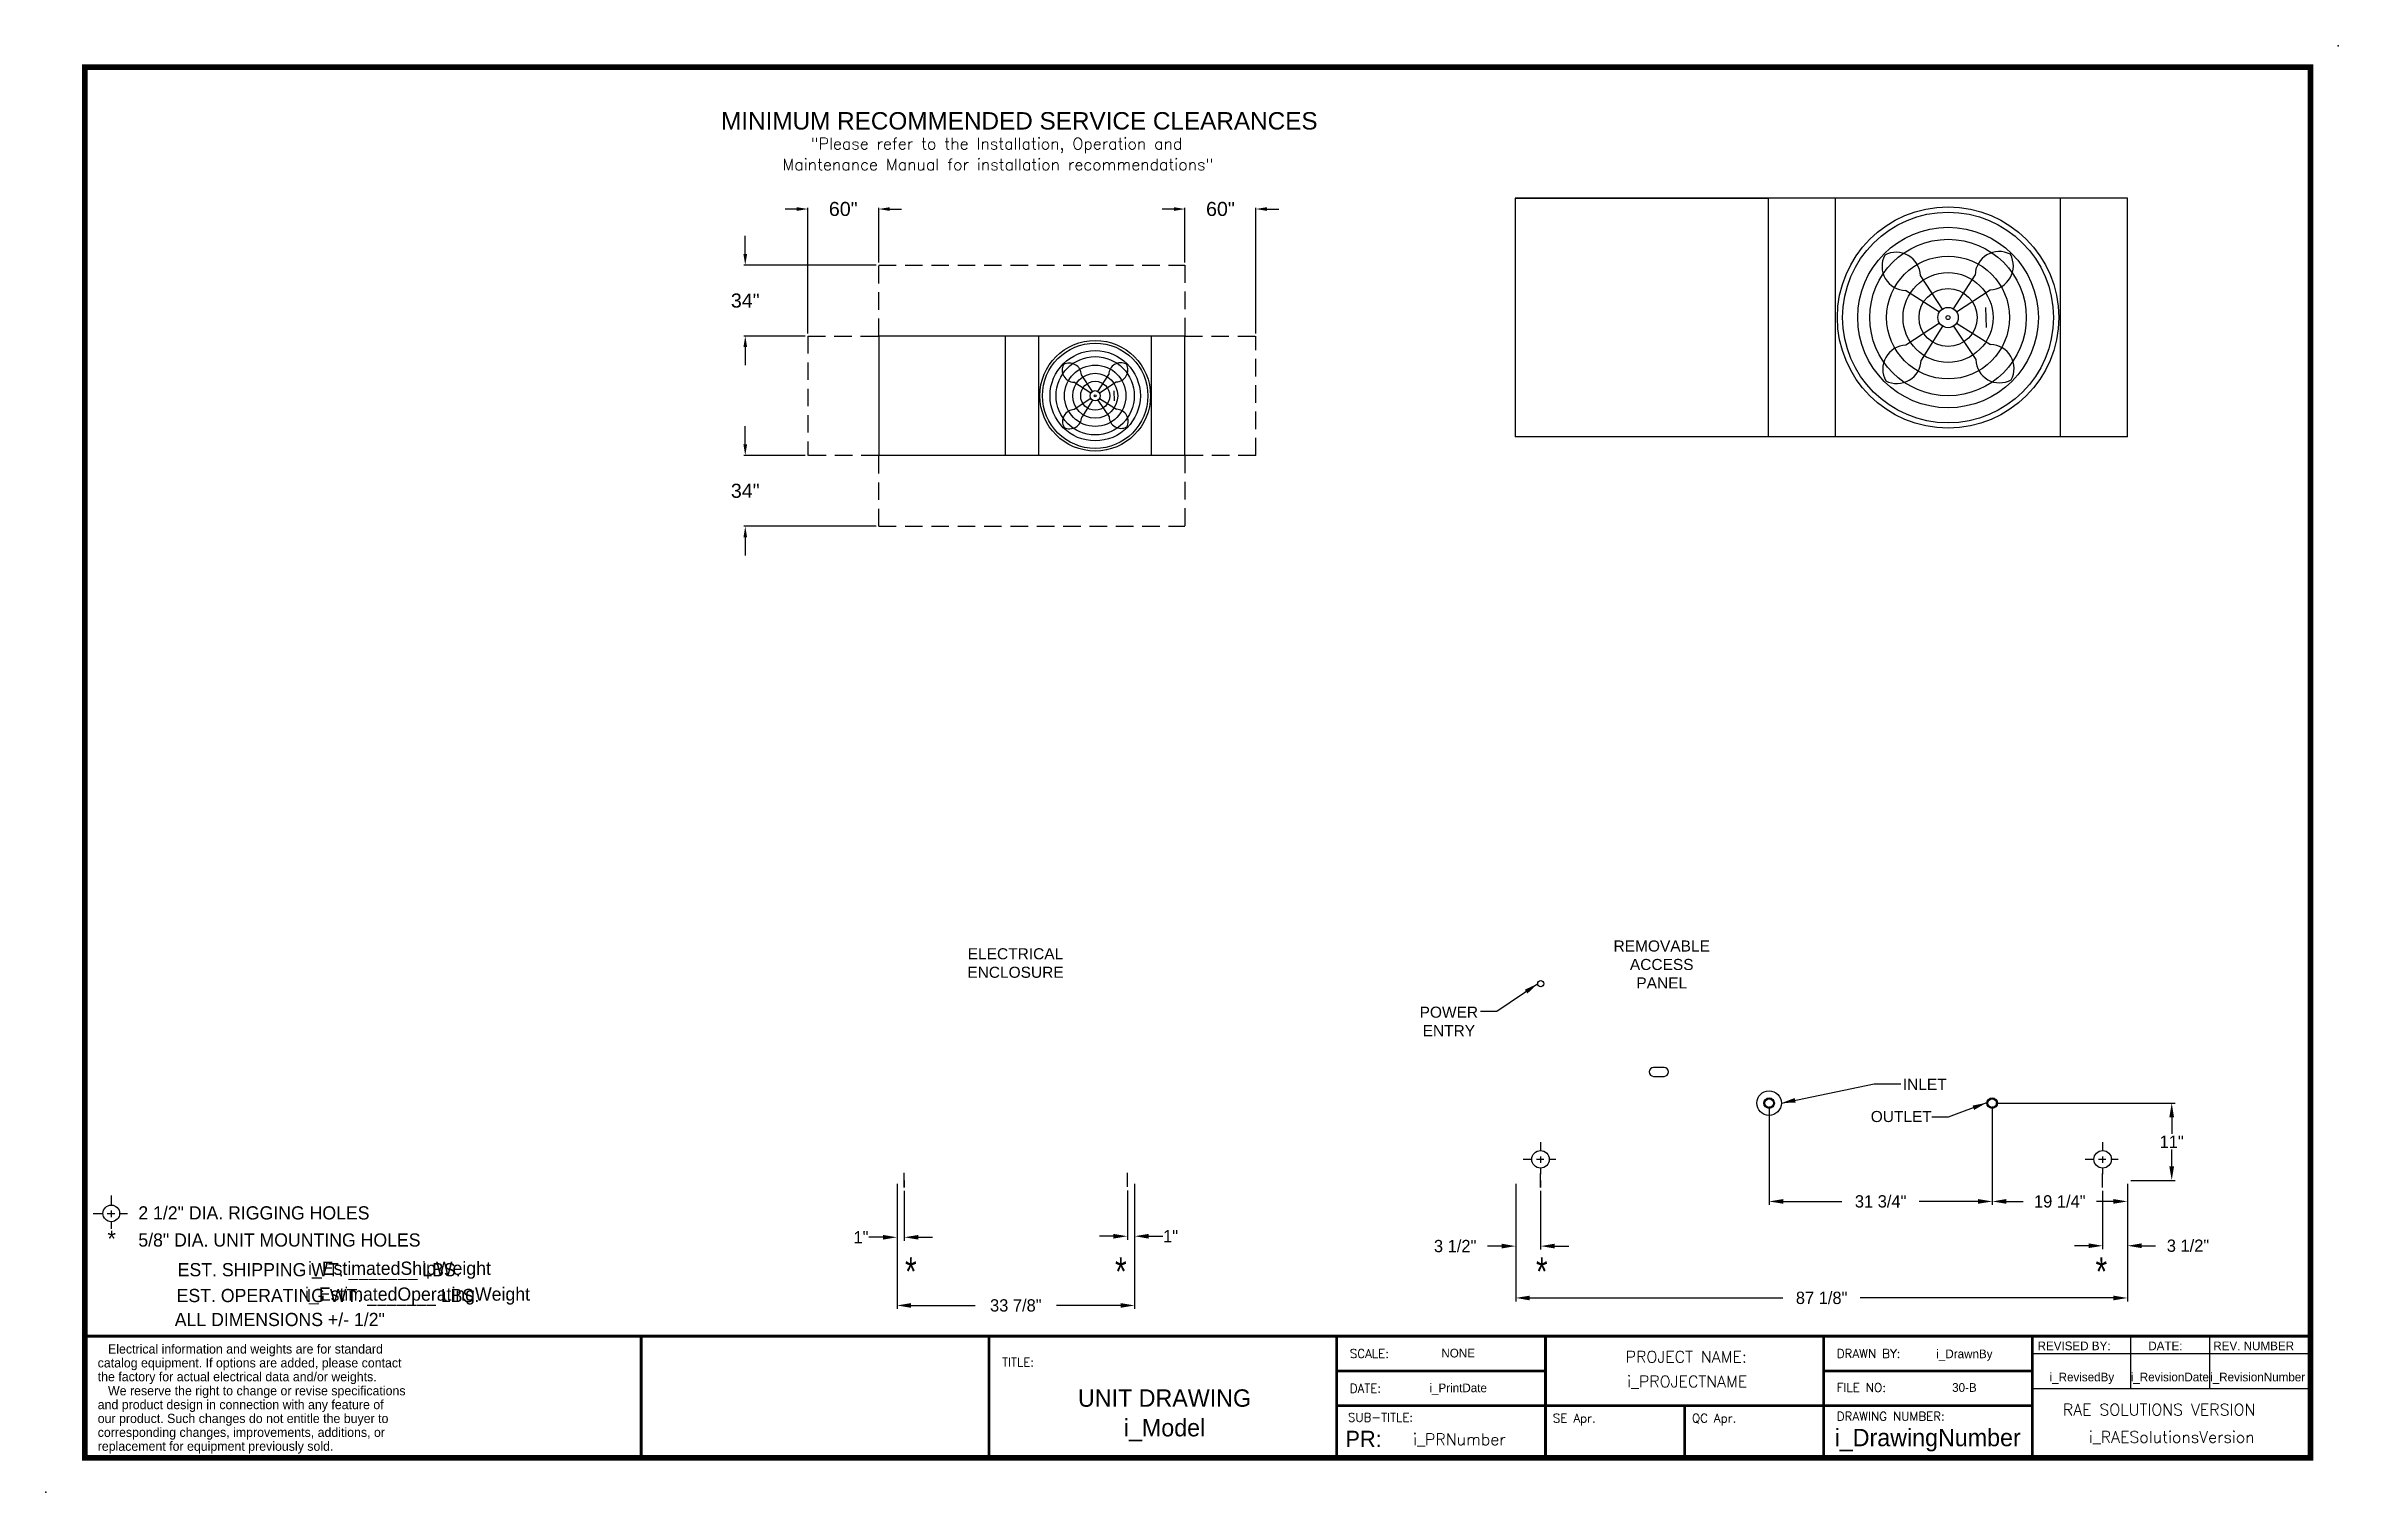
# Model space of a CAD drawing. Extents: x -28 to 298, y -9 to 197.
import ezdxf
from ezdxf.enums import TextEntityAlignment as Align

# ---------------------------------------------------------------- set-up
doc = ezdxf.new("R2010")
doc.units = 0
doc.header["$MEASUREMENT"] = 0
doc.linetypes.add('DASHED', pattern=[0.75, 0.5, -0.25])
doc.layers.get('0').update_dxf_attribs({"color": 1, "linetype": 'CONTINUOUS'})
doc.layers.add('Power Entry H1', color=1, linetype='CONTINUOUS')
doc.styles.add('dimentions', font='ARIAL.TTF')
doc.styles.add('SIMPLEX', font='SIMPLEX')
doc.styles.add('SLDTEXTSTYLE0', font='ARIAL.TTF', dxfattribs={"width": 0.75})
doc.dimstyles.get("Standard").update_dxf_attribs({"dimtxt": 1.75, "dimasz": 2, "dimexe": 0.5, "dimexo": 0.5, "dimgap": 0.25, "dimtad": 0, "dimtih": 1, "dimtoh": 1, "dimdec": 3, "dimzin": 0, "dimdsep": 46, "dimlunit": 5, "dimtxsty": 'STANDARD', "dimcen": 0.09, "dimadec": 0, "dimazin": 0, "dimtfac": 1, "dimtdec": 3, "dimtofl": 0, "dimtmove": 0, "dimatfit": 3, "dimfxl": 1, "dimfrac": 2, "dimtolj": 1, "dimtzin": 0, "dimarcsym": 0})

# ---------------------------------------------------------------- blocks, each defined once
blk = doc.blocks.new('*D16')
at = {"color": 0, "lineweight": -2}
for p, q in [((249.72, 46.51), (275.27, 46.51)), ((274.77, 44.51), (274.77, 42.14)), ((274.77, 37.51), (274.77, 39.89)), ((268.97, 35.51), (275.27, 35.51))]:
    blk.add_line(p, q, dxfattribs=at)
at = {"color": 0}
for points in [[(274.43, 44.51), (275.1, 44.51), (274.77, 46.51)], [(274.43, 37.51), (275.1, 37.51), (274.77, 35.51)]]:
    blk.add_solid(points, dxfattribs=at)
at = {"color": 0, "insert": (274.77, 41.01), "char_height": 1.75, "attachment_point": 5}
blk.add_mtext('\\A1;11"', dxfattribs=at)
blk = doc.blocks.new('*D17')
at = {"color": 0, "lineweight": -2}
for p, q in [((249.22, 46.01), (249.22, 32.01)), ((268.47, 35.01), (268.47, 32.01)), ((251.22, 32.51), (253.63, 32.51)), ((266.47, 32.51), (264.05, 32.51))]:
    blk.add_line(p, q, dxfattribs=at)
at = {"color": 0}
for points in [[(251.22, 32.85), (251.22, 32.18), (249.22, 32.51)], [(266.47, 32.85), (266.47, 32.18), (268.47, 32.51)]]:
    blk.add_solid(points, dxfattribs=at)
at = {"color": 0, "insert": (258.84, 32.51), "char_height": 1.75, "attachment_point": 5}
blk.add_mtext('\\A1;19 1/4"', dxfattribs=at)
blk = doc.blocks.new('*D18')
at = {"color": 0, "lineweight": -2}
for p, q in [((217.47, 46.01), (217.47, 32.01)), ((249.22, 46.01), (249.22, 32.01)), ((219.47, 32.51), (227.84, 32.51)), ((247.22, 32.51), (238.84, 32.51))]:
    blk.add_line(p, q, dxfattribs=at)
at = {"color": 0}
for points in [[(219.47, 32.85), (219.47, 32.18), (217.47, 32.51)], [(247.22, 32.85), (247.22, 32.18), (249.22, 32.51)]]:
    blk.add_solid(points, dxfattribs=at)
at = {"color": 0, "insert": (233.34, 32.51), "char_height": 1.75, "attachment_point": 5}
blk.add_mtext('\\A1;31 3/4"', dxfattribs=at)
blk = doc.blocks.new('*D23')
at = {"color": 0, "lineweight": -2}
for p, q in [((93.35, 35.01), (93.35, 26.91)), ((94.38, 34.01), (94.38, 26.91)), ((91.35, 27.41), (89.35, 27.41)), ((96.38, 27.41), (98.38, 27.41))]:
    blk.add_line(p, q, dxfattribs=at)
at = {"color": 0}
for points in [[(91.35, 27.74), (91.35, 27.08), (93.35, 27.41)], [(96.38, 27.74), (96.38, 27.08), (94.38, 27.41)]]:
    blk.add_solid(points, dxfattribs=at)
at = {"color": 0, "insert": (88.22, 27.41), "char_height": 1.75, "attachment_point": 5}
blk.add_mtext('\\A1;1"', dxfattribs=at)
blk = doc.blocks.new('*D24')
at = {"color": 0, "lineweight": -2}
for p, q in [((126.14, 34.07), (126.14, 27.06)), ((127.16, 35.01), (127.16, 27.06)), ((124.14, 27.56), (122.14, 27.56)), ((129.16, 27.56), (131.16, 27.56))]:
    blk.add_line(p, q, dxfattribs=at)
at = {"color": 0}
for points in [[(124.14, 27.89), (124.14, 27.22), (126.14, 27.56)], [(129.16, 27.89), (129.16, 27.22), (127.16, 27.56)]]:
    blk.add_solid(points, dxfattribs=at)
at = {"color": 0, "insert": (132.28, 27.56), "char_height": 1.75, "attachment_point": 5}
blk.add_mtext('\\A1;1"', dxfattribs=at)
blk = doc.blocks.new('*D25')
at = {"color": 0, "lineweight": -2}
for p, q in [((93.35, 35.01), (93.35, 17.2)), ((127.16, 35.01), (127.16, 17.2)), ((95.35, 17.7), (104.46, 17.7)), ((125.16, 17.7), (116.05, 17.7))]:
    blk.add_line(p, q, dxfattribs=at)
at = {"color": 0}
for points in [[(95.35, 18.04), (95.35, 17.37), (93.35, 17.7)], [(125.16, 18.04), (125.16, 17.37), (127.16, 17.7)]]:
    blk.add_solid(points, dxfattribs=at)
at = {"color": 0, "insert": (110.25, 17.7), "char_height": 1.75, "attachment_point": 5}
blk.add_mtext('\\A1;33 7/8"', dxfattribs=at)
blk = doc.blocks.new('*D26')
at = {"color": 0, "lineweight": -2}
for p, q in [((181.4, 35.01), (181.4, 25.65)), ((184.94, 34.01), (184.94, 25.65)), ((179.4, 26.15), (177.4, 26.15)), ((186.94, 26.15), (188.94, 26.15))]:
    blk.add_line(p, q, dxfattribs=at)
at = {"color": 0}
for points in [[(179.4, 26.49), (179.4, 25.82), (181.4, 26.15)], [(186.94, 26.49), (186.94, 25.82), (184.94, 26.15)]]:
    blk.add_solid(points, dxfattribs=at)
at = {"color": 0, "insert": (172.78, 26.15), "char_height": 1.75, "attachment_point": 5}
blk.add_mtext('\\A1;3 1/2"', dxfattribs=at)
blk = doc.blocks.new('*D27')
at = {"color": 0, "lineweight": -2}
for p, q in [((264.94, 34.01), (264.94, 25.7)), ((268.47, 35.01), (268.47, 25.7)), ((262.94, 26.2), (260.94, 26.2)), ((270.47, 26.2), (272.47, 26.2))]:
    blk.add_line(p, q, dxfattribs=at)
at = {"color": 0}
for points in [[(262.94, 26.54), (262.94, 25.87), (264.94, 26.2)], [(270.47, 26.54), (270.47, 25.87), (268.47, 26.2)]]:
    blk.add_solid(points, dxfattribs=at)
at = {"color": 0, "insert": (277.09, 26.2), "char_height": 1.75, "attachment_point": 5}
blk.add_mtext('\\A1;3 1/2"', dxfattribs=at)
blk = doc.blocks.new('*D28')
at = {"color": 0, "lineweight": -2}
for p, q in [((181.4, 34.51), (181.4, 18.27)), ((268.47, 34.51), (268.47, 18.27)), ((183.4, 18.77), (219.44, 18.77)), ((266.47, 18.77), (230.44, 18.77))]:
    blk.add_line(p, q, dxfattribs=at)
at = {"color": 0}
for points in [[(183.4, 19.1), (183.4, 18.43), (181.4, 18.77)], [(266.47, 19.1), (266.47, 18.43), (268.47, 18.77)]]:
    blk.add_solid(points, dxfattribs=at)
at = {"color": 0, "insert": (224.94, 18.77), "char_height": 1.75, "attachment_point": 5}
blk.add_mtext('\\A1;87 1/8"', dxfattribs=at)

msp = doc.modelspace()

# ---------------------------------------------------------------- linework, layer by layer
at = {"color": 1, "lineweight": 30}
for p, q in [((79.0698, 173.8111), (77.4009, 173.8111)), ((80.6468, 156.1009), (80.6468, 173.9911)), ((90.7354, 166.1894), (90.7354, 173.9911)), ((90.7354, 166.1894), (90.7354, 173.9911)), ((92.3124, 173.8111), (93.9813, 173.8111)), ((132.7521, 173.8111), (131.0833, 173.8111)), ((134.3291, 166.1894), (134.3291, 173.9911)), ((134.3291, 166.1894), (134.3291, 173.9911)), ((144.4177, 156.1009), (144.4177, 173.9911)), ((145.9947, 173.8111), (147.6636, 173.8111)), ((71.7426, 167.3914), (71.7426, 169.9802)), ((90.3604, 165.8144), (71.5626, 165.8144)), ((242.1391, 159.5768), (239.0011, 164.3602)), ((243.7132, 159.5884), (246.7803, 164.4175)), ((241.71, 159.1414), (236.8809, 162.2085)), ((244.1486, 159.1593), (248.9321, 162.2973)), ((241.7216, 157.5672), (236.9382, 154.4293)), ((242.157, 157.1382), (239.0899, 152.309)), ((243.7312, 157.1498), (246.8691, 152.3663)), ((244.1602, 157.5852), (248.9894, 154.5181)), ((80.2718, 155.7259), (71.5626, 155.7259)), ((80.2718, 155.7259), (71.5626, 155.7259)), ((71.7426, 154.1489), (71.7426, 151.5601)), ((121.1499, 147.8326), (119.5809, 150.2243)), ((121.9369, 147.8384), (123.4705, 150.253)), ((120.9354, 147.6149), (118.5208, 149.1485)), ((120.9411, 146.8278), (118.5494, 145.2589)), ((122.1546, 147.6239), (124.5464, 149.1929)), ((122.1604, 146.8368), (124.575, 145.3033)), ((121.1589, 146.6133), (119.6253, 144.1987)), ((121.9459, 146.6191), (123.5149, 144.2274)), ((71.7426, 140.3029), (71.7426, 142.8917)), ((80.2718, 138.7259), (71.5626, 138.7259)), ((80.2718, 138.7259), (71.5626, 138.7259)), ((90.3604, 128.6373), (71.5626, 128.6373)), ((71.7426, 127.0603), (71.7426, 124.4715)), ((202.5211, 51.5731), (201.0211, 51.5731)), ((201.0211, 50.3231), (202.5211, 50.3231))]:
    msp.add_line(p, q, dxfattribs=at)
at = {"color": 1, "lineweight": 30, "ltscale": 5}
for p, q in [((268.4976, 175.3633), (181.3101, 175.3633)), ((181.3101, 175.3633), (181.3101, 141.3633)), ((217.3726, 141.3633), (217.3726, 175.3633)), ((226.9351, 141.3633), (226.9351, 175.3633)), ((258.9351, 141.3633), (258.9351, 175.3633)), ((268.4976, 141.3633), (268.4976, 175.3633)), ((248.2789, 159.8008), (248.3414, 156.9258)), ((90.7354, 155.7259), (90.7354, 138.7259)), ((134.3291, 155.7259), (90.7354, 155.7259)), ((108.7666, 138.7259), (108.7666, 155.7259)), ((113.5479, 138.7259), (113.5479, 155.7259)), ((129.5479, 138.7259), (129.5479, 155.7259)), ((134.3291, 138.7259), (134.3291, 155.7259)), ((124.2198, 147.9446), (124.251, 146.5071)), ((268.4976, 141.3633), (181.3101, 141.3633)), ((134.3291, 138.7259), (90.7354, 138.7259)), ((94.3662, 34.5731), (94.3662, 36.5731)), ((94.3783, 34.5106), (94.3783, 36.5106)), ((126.1405, 34.5731), (126.1405, 36.5731)), ((184.9351, 34.5106), (184.9351, 36.5106)), ((264.9351, 34.5106), (264.9351, 36.5106)), ((94.3783, 35.5106), (94.3783, 34.5106)), ((184.9351, 35.5106), (184.9351, 34.5106))]:
    msp.add_line(p, q, dxfattribs=at)
msp.add_line((181.3101, 175.3633), (217.3726, 175.3633))
at = {"color": 1, "linetype": 'DASHED', "lineweight": 30, "ltscale": 5}
for p, q in [((90.7354, 165.8144), (134.3291, 165.8144)), ((90.7354, 155.7259), (90.7354, 165.8144)), ((134.3291, 165.8144), (134.3291, 155.7259)), ((80.6468, 155.7259), (90.7354, 155.7259)), ((80.6468, 155.7259), (80.6468, 138.7259)), ((134.3291, 155.7259), (144.4177, 155.7259)), ((144.4177, 138.7259), (144.4177, 155.7259)), ((90.7354, 138.7259), (80.6468, 138.7259)), ((90.7354, 128.6373), (90.7354, 138.7259)), ((144.4177, 138.7259), (134.3291, 138.7259)), ((134.3291, 138.7259), (134.3291, 128.6373)), ((90.7354, 128.6373), (134.3291, 128.6373))]:
    msp.add_line(p, q, dxfattribs=at)
at = {"lineweight": 30}
for p, q in [((184.9351, 40.9391), (184.9351, 39.7407)), ((264.9351, 40.9391), (264.9351, 39.7407)), ((182.4521, 38.5106), (183.6675, 38.5106)), ((184.3687, 38.5106), (185.3936, 38.5106)), ((184.9351, 38.8991), (184.9351, 37.9927)), ((184.9351, 37.3453), (184.9351, 36.4002)), ((186.0948, 38.5106), (187.1332, 38.5106)), ((262.4521, 38.5106), (263.6675, 38.5106)), ((264.3687, 38.5106), (265.3936, 38.5106)), ((264.9351, 38.8991), (264.9351, 37.9927)), ((264.9351, 37.3453), (264.9351, 36.4002)), ((266.0948, 38.5106), (267.1332, 38.5106)), ((-18.4858, 33.3372), (-18.4858, 32.0888)), ((-21.0723, 30.8075), (-19.8062, 30.8075)), ((-19.0757, 30.8075), (-18.0082, 30.8075)), ((-18.4858, 31.2121), (-18.4858, 30.268)), ((-18.4858, 29.5936), (-18.4858, 28.6091)), ((-17.2777, 30.8075), (-16.196, 30.8075)), ((56.9322, -4), (56.9322, 13.325)), ((106.4322, -4), (106.4322, 13.325)), ((155.9322, 13.325), (254.9322, 13.325)), ((155.9322, -4), (155.9322, 13.325)), ((185.6322, 13.325), (185.6322, -4)), ((225.2322, 13.325), (225.2322, 3.425)), ((254.9322, 13.325), (254.9322, -4)), ((254.9322, 13.325), (294.5322, 13.325)), ((254.9322, 13.325), (254.9322, 10.85)), ((268.9048, 13.325), (268.9048, 5.9)), ((280.1575, 13.325), (280.1575, 5.9)), ((254.9322, 10.85), (294.5322, 10.85)), ((185.6322, 8.375), (155.9322, 8.375)), ((225.2322, 8.375), (254.9322, 8.375)), ((225.2322, 3.425), (225.2322, 8.375)), ((254.9322, 3.425), (155.9322, 3.425)), ((205.4322, 3.425), (205.4322, -4)), ((225.2322, 3.425), (225.2322, -4)), ((254.9322, 5.9), (294.5322, 5.9))]:
    msp.add_line(p, q, dxfattribs=at)
at = {"const_width": 0.792}
msp.add_lwpolyline([(-22.2678, -4), (294.5322, -4), (294.5322, 194), (-22.2678, 194), (-22.2678, -4)], dxfattribs=at)
at = {"lineweight": 30, "const_width": 0.396}
for points in [[(57.4004, 13.325), (-22.2678, 13.325)], [(294.5322, 13.325), (56.9322, 13.325), (56.9322, -4)], [(106.4322, 13.325), (106.4322, -4)], [(155.9322, 13.325), (155.9322, -4)], [(185.6322, 13.325), (185.6322, -4)], [(225.2322, 13.325), (225.2322, -4)], [(254.9322, -4), (254.9322, 13.325), (294.5322, 13.325)], [(185.6322, 8.375), (155.9322, 8.375)], [(254.9322, 8.375), (225.2322, 8.375), (225.2322, -4)], [(254.9322, 3.425), (155.9322, 3.425)], [(205.4322, 3.425), (205.4322, -4)]]:
    msp.add_lwpolyline(points, dxfattribs=at)
at = {"color": 1, "lineweight": 30}
for centre, radius in [((242.9351, 158.3633), 15.75), ((242.9351, 158.3633), 15), ((242.9351, 158.3633), 12.8518), ((242.9351, 158.3633), 11.1391), ((242.9351, 158.3633), 8.7386), ((242.9351, 158.3633), 6.4014), ((242.9351, 158.3633), 4.1326), ((242.9351, 158.3633), 1.4513), ((242.9351, 158.3633), 0.2865), ((121.5479, 147.2259), 7.875), ((121.5479, 147.2259), 7.5), ((121.5479, 147.2259), 6.4259), ((121.5479, 147.2259), 5.5696), ((121.5479, 147.2259), 4.3693), ((121.5479, 147.2259), 3.2007), ((121.5479, 147.2259), 2.0663), ((121.5479, 147.2259), 0.7256), ((121.5479, 147.2259), 0.1432), ((184.9351, 38.5106), 1.25)]:
    msp.add_circle(centre, radius, dxfattribs=at)
at = {"color": 1, "lineweight": 30, "ltscale": 5}
for centre, radius in [((217.4664, 46.5106), 1.75), ((217.4664, 46.5106), 1.75), ((217.4664, 46.5106), 1.75), ((217.4664, 46.5106), 0.75), ((217.4664, 46.5106), 0.75), ((217.4664, 46.5106), 0.75), ((217.4664, 46.5106), 0.625), ((217.4664, 46.5106), 0.625), ((217.4664, 46.5106), 0.625), ((249.2164, 46.5106), 0.75), ((249.2164, 46.5106), 0.75), ((249.2164, 46.5106), 0.75), ((249.2164, 46.5106), 0.625), ((249.2164, 46.5106), 0.625), ((249.2164, 46.5106), 0.625), ((184.9351, 38.5106), 1.25), ((264.9351, 38.5106), 1.25)]:
    msp.add_circle(centre, radius, dxfattribs=at)
at = {"lineweight": 30}
msp.add_circle((-18.4858, 30.8075), 1.1871, dxfattribs=at)
at = {"color": 1, "lineweight": 30}
for centre, radius, start, end in [((236.9611, 165.6342), 3.4266, 152.144467, 268.658826), ((235.577, 164.2296), 3.4266, 2.185287, 118.699646), ((250.206, 164.3373), 3.4266, 62.144467, 178.658826), ((248.8014, 165.7214), 3.4266, 272.185287, 28.699646), ((237.0688, 151.0052), 3.4266, 92.185287, 208.699646), ((248.9092, 151.0924), 3.4266, 332.144467, 88.658826), ((118.5609, 150.8613), 1.7133, 152.144467, 268.658826), ((117.8689, 150.159), 1.7133, 2.185287, 118.699646), ((125.1833, 150.2129), 1.7133, 62.144467, 178.658826), ((124.481, 150.9049), 1.7133, 272.185287, 28.699646), ((235.6643, 152.3892), 3.4266, 242.144467, 358.658826), ((250.2932, 152.497), 3.4266, 182.185287, 298.699646), ((118.6148, 143.5468), 1.7133, 92.185287, 208.699646), ((117.9125, 144.2388), 1.7133, 242.144467, 358.658826), ((125.2269, 144.2927), 1.7133, 182.185287, 298.699646), ((124.5349, 143.5904), 1.7133, 332.144467, 88.658826), ((201.0211, 50.9481), 0.625, 90, 270), ((202.5211, 50.9481), 0.625, 270, 90)]:
    msp.add_arc(centre, radius, start, end, dxfattribs=at)
for p in [(298.4581, 197.0501), (254.9322, -4), (-27.8051, -8.8836)]:
    msp.add_point(p)
for points in [[(79.0698, 174.0739), (79.0698, 173.5483), (80.6468, 173.8111)], [(92.3124, 174.0739), (92.3124, 173.5483), (90.7354, 173.8111)], [(132.7521, 174.0739), (132.7521, 173.5483), (134.3291, 173.8111)], [(145.9947, 174.0739), (145.9947, 173.5483), (144.4177, 173.8111)], [(71.4798, 167.3914), (72.0055, 167.3914), (71.7426, 165.8144)], [(71.4798, 154.1489), (72.0055, 154.1489), (71.7426, 155.7259)], [(71.4798, 140.3029), (72.0055, 140.3029), (71.7426, 138.7259)], [(71.4798, 127.0603), (72.0055, 127.0603), (71.7426, 128.6373)]]:
    msp.add_solid(points, dxfattribs=at)
at = {"layer": 'Power Entry H1', "color": 1, "lineweight": 30, "ltscale": 5}
msp.add_circle((184.9664, 63.5106), 0.4375, dxfattribs=at)

# ---------------------------------------------------------------- texts
at = {"lineweight": 30}
for s, height, style, p in [('MINIMUM RECOMMENDED SERVICE CLEARANCES', 2.475, 'dimentions', (68.301, 185.1358)), ('TITLE:', 1.2375, 'SIMPLEX', (108.2885, 8.9937)), ('SCALE:', 1.2375, 'SIMPLEX', (157.7885, 10.2312)), ('DRAWN BY:', 1.2375, 'SIMPLEX', (227.0885, 10.2312)), ('FILE NO:', 1.2375, 'SIMPLEX', (227.0885, 5.4009)), ('DATE:', 1.2375, 'SIMPLEX', (157.7885, 5.2812)), ('RAE SOLUTIONS VERSION', 1.6434, 'SIMPLEX', (259.2708, 2.0464)), ('SUB-TITLE:', 1.2375, 'SIMPLEX', (157.5203, 1.1479)), ('SE Apr.', 1.2375, 'SIMPLEX', (186.6844, 1.0328)), ('QC Apr.', 1.2375, 'SIMPLEX', (206.4844, 1.0328)), ('DRAWING NUMBER:', 1.2375, 'SIMPLEX', (227.0885, 1.2981))]:
    msp.add_text(s, height=height, dxfattribs=dict(at, style=style)).set_placement(p)
at = {"lineweight": 30, "style": 'SIMPLEX'}
for s, p in [('"Please refer to the Installation, Operation and', (107.5072, 182.305)), ('Maintenance Manual for installation recommendations"', (107.7032, 179.3262)), ('PROJECT NAME:', (205.6808, 9.5714)), ('i_PROJECTNAME', (205.8057, 6.0538)), ('i_PRNumber', (173.3849, -2.1767)), ('i_RAESolutionsVersion', (274.7731, -1.8585))]:
    msp.add_text(s, height=1.6434, dxfattribs=at).set_placement(p, align=Align.CENTER)
at = {"color": 1, "lineweight": 30, "style": 'dimentions'}
for s, p in [('INLET', (242.7387, 48.4006)), ('OUTLET', (240.6224, 43.8159))]:
    msp.add_text(s, height=1.577, dxfattribs=at).set_placement(p, align=Align.RIGHT)
at = {"lineweight": 30}
for s, height, p in [('2 1/2" DIA. RIGGING HOLES', 1.881, (-14.6412, 29.9408)), ('5/8" DIA. UNIT MOUNTING HOLES', 1.881, (-14.6412, 26.0826)), ('catalog equipment. If options are added, please contact', 1.315845, (-20.423, 8.8771)), ('   Electrical information and weights are for standard', 1.315845, (-20.423, 10.8509)), ('REVISED BY:', 1.2375, (255.675, 11.33)), ('DATE:', 1.2375, (271.4337, 11.33)), ('REV. NUMBER', 1.2375, (280.6879, 11.33)), ('the factory for actual electrical data and/or weights.', 1.315845, (-20.423, 6.9034)), ('and product design in connection with any feature of', 1.315845, (-20.423, 2.9309)), ('   We reserve the right to change or revise specifications', 1.315845, (-20.423, 4.9047)), ('our product. Such changes do not entitle the buyer to', 1.315845, (-20.423, 0.9572)), ('corresponding changes, improvements, additions, or ', 1.315845, (-20.423, -1.0166)), ('replacement for equipment previously sold.', 1.315845, (-20.423, -2.9904))]:
    msp.add_text(s, height=height, dxfattribs=at).set_placement(p)
for s, height, p in [('*', 2.3149, (-18.4369, 26.05)), ('EST. SHIPPING WT. _______ LBS.', 1.881, (11.0923, 21.8556)), ('i_EstimatedShipWeight', 1.883159, (22.5252, 22.0611)), ('EST. OPERATING WT. _______ LBS.', 1.881, (12.3413, 18.1762)), ('i_EstimatedOperatingWeight', 1.881, (25.0989, 18.3817)), ('ALL DIMENSIONS +/- 1/2"', 1.881, (5.4922, 14.7626)), ('NONE', 1.2375, (173.2113, 10.2966)), ('i_DrawnBy', 1.2375, (245.2646, 10.1905)), ('i_PrintDate', 1.2375, (173.2113, 5.3466)), ('30-B', 1.2375, (245.2646, 5.4026)), ('i_RevisedBy', 1.2375, (261.9816, 6.8927)), ('i_RevisionDate', 1.2375, (274.5026, 6.8927)), ('i_RevisionNumber', 1.2375, (286.9995, 6.8927)), ('UNIT DRAWING', 2.475, (131.4161, 3.2798)), ('i_Model', 2.475, (131.4161, -0.9385)), ('i_DrawingNumber', 2.475, (240.037, -2.344))]:
    msp.add_text(s, height=height, dxfattribs=at).set_placement(p, align=Align.CENTER)
msp.add_text('PR:', height=2.32031, dxfattribs=at).set_placement((162.3313, -2.4627), align=Align.RIGHT)
at = {"color": 1, "lineweight": 30}
for s, insert, char_height, attachment_point, style in [('\\A1;60"', (85.6911, 173.8111), 2, 5, 'dimentions'), ('\\A1;60"', (139.3734, 173.8111), 2, 5, 'dimentions'), ('\\A1;34"', (71.7426, 160.7702), 2, 5, 'dimentions'), ('\\A1;34"', (71.7426, 133.6816), 2, 5, 'dimentions'), ('ELECTRICAL\\PENCLOSURE', (110.2028, 66.4461), 1.577, 5, 'dimentions'), ('\\pi-3.377,l3.377,t3.377;REMOVABLE\\PACCESS\\PPANEL', (202.1823, 66.2517), 1.577, 5, 'dimentions'), ('*', (94.4831, 24.5643), 4.0516, 1, 'SLDTEXTSTYLE0'), ('*', (184.2842, 24.5643), 4.0516, 1, 'SLDTEXTSTYLE0')]:
    msp.add_mtext(s, dxfattribs=dict(at, insert=insert, char_height=char_height, attachment_point=attachment_point, style=style))
at = {"color": 1, "lineweight": 30, "extrusion": (0, 0, -1), "char_height": 4.0516, "attachment_point": 1, "text_direction": (-1, 0, 0), "style": 'SLDTEXTSTYLE0'}
for insert in [(126.0236, 24.5643), (265.586, 24.5643)]:
    msp.add_mtext('*', dxfattribs=dict(at, insert=insert))
at = {"layer": 'Power Entry H1', "color": 1, "lineweight": 30, "insert": (171.8821, 58.1451), "char_height": 1.577, "attachment_point": 5, "style": 'dimentions'}
msp.add_mtext('\\pi-3.377,l3.377,t3.377;POWER\\PENTRY', dxfattribs=at)

# ---------------------------------------------------------------- dimensions: what is measured, and where the dimension line sits
for base, p1, p2, picture, middle in [((249.2164, 32.5127), (217.4664, 46.5106), (249.2164, 46.5106), '*D18', (233.3414, 32.5127)), ((268.4664, 32.5127), (249.2164, 46.5106), (268.4664, 35.5106), '*D17', (258.8414, 32.5127)), ((93.3471, 27.4104), (94.3783, 34.5106), (93.3471, 35.5106), '*D23', (88.2221, 27.4104)), ((127.1595936435, 17.7041312847), (93.3470936435, 35.5106185905), (127.1595936435, 35.5106185905), '*D25', (110.2533436435, 17.7041312847)), ((127.1596, 27.5552), (126.1405, 34.5731), (127.1596, 35.5106), '*D24', (132.2846, 27.5552)), ((181.4039, 26.1524), (184.9351, 34.5106), (181.4039, 35.5106), '*D26', (172.7789, 26.1524)), ((268.4663675188, 18.7680441496), (181.4038675188, 35.0106185905), (268.4663675188, 35.0106185905), '*D28', (224.9351175188, 18.7680441496)), ((268.4664, 26.2019), (264.9351, 34.5106), (268.4664, 35.5106), '*D27', (277.0914, 26.2019))]:
    dim = msp.add_linear_dim(base=base, p1=p1, p2=p2, dimstyle='Standard', override={"dimpost": '"'})
    dim.commit()
    dim.dimension.update_dxf_attribs({"geometry": picture, "text_midpoint": middle})
dim = msp.add_linear_dim(base=(274.7672, 35.5106), p1=(249.2164, 46.5106), p2=(268.4664, 35.5106), angle=90, dimstyle='Standard', override={"dimpost": '"'})
dim.commit()
dim.dimension.update_dxf_attribs({"geometry": '*D16', "text_midpoint": (274.7672, 41.0106)})

# ---------------------------------------------------------------- leaders
at = {"color": 1, "lineweight": 30}
for points in [[(219.2164, 46.5106), (232.4076, 49.2485), (236.2098, 49.239)], [(248.4043, 46.55), (242.9492, 44.5106), (240.6215, 44.5106)]]:
    msp.add_leader(points, dimstyle='Standard', override={"dimgap": 0.09, "dimtad": 0}, dxfattribs=at)
at = {"layer": 'Power Entry H1', "color": 1, "lineweight": 30}
msp.add_leader([(184.5289, 63.5106), (178.6992, 59.5354), (176.3715, 59.5354)], dimstyle='Standard', override={"dimgap": 0.09, "dimtad": 0}, dxfattribs=at)

doc.saveas('drawing.dxf')
